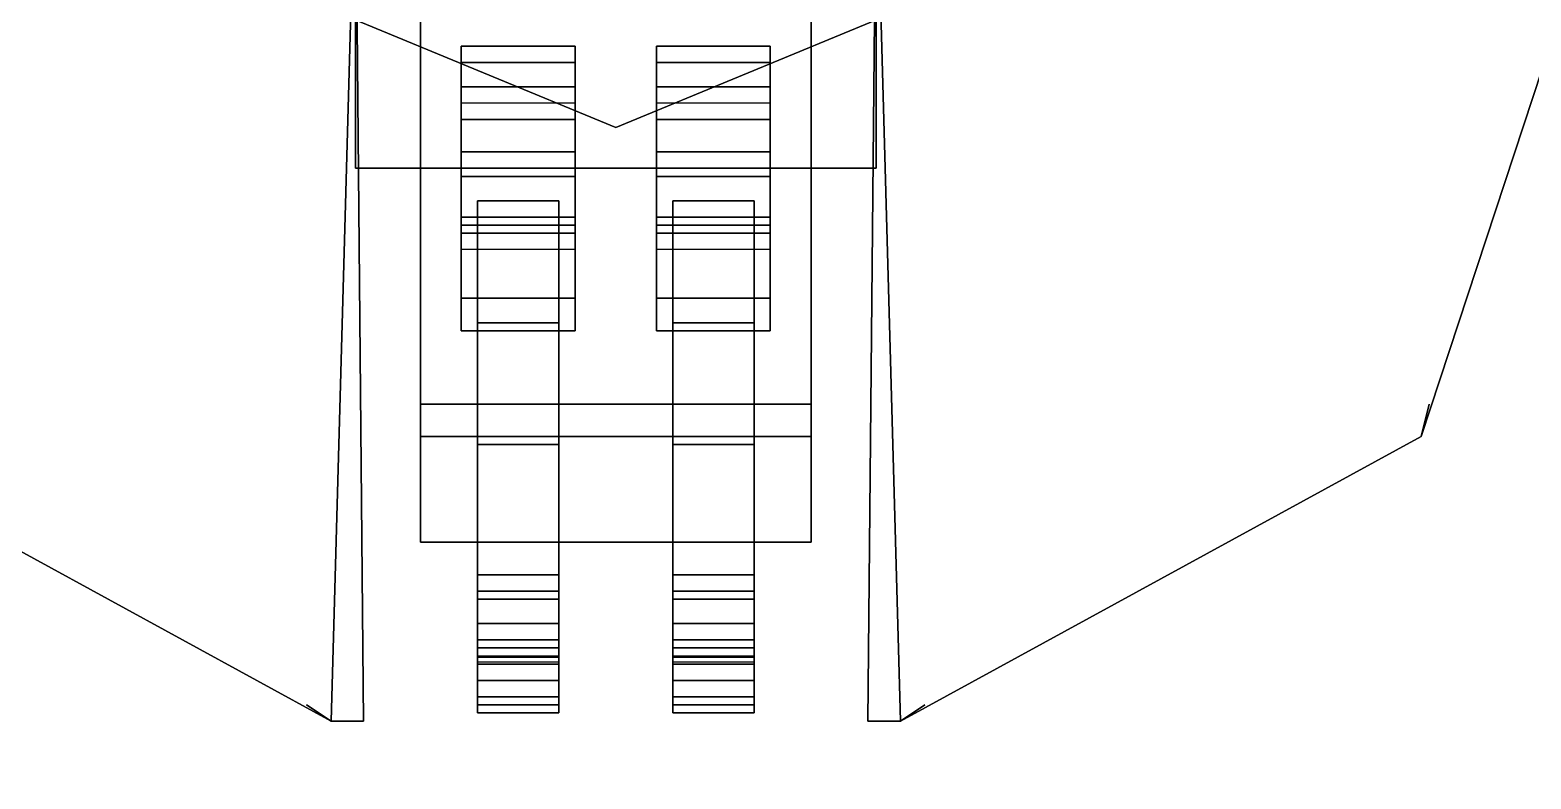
# Model space of a CAD drawing. Header units: millimetres. Extents: x -4 to 4, y -24.4 to 42.3.
# Drawn here: x -0.72 to 1.125, y 8.479 to 9.4 of the extents above; entities that cross this region are included whole.
import ezdxf

# ---------------------------------------------------------------- set-up
doc = ezdxf.new("R2010")
doc.units = ezdxf.units.MM
doc.layers.add('sleeve', color=5, linetype='Continuous')
doc.layers.add('turret', color=2, linetype='Continuous')

msp = doc.modelspace()

# ---------------------------------------------------------------- linework, layer by layer
for points in [[(-1.87, 10.53, 3.86), (-1.87, -3.12, 3.86), (1.87, -3.12, 3.86), (1.87, 10.53, 3.86)], [(3.58, 3.38, -1.9), (-3.58, 3.38, -1.9), (-3.39, 10.16, -1.9), (3.39, 10.16, -1.9)], [(-3.39, 10.16, 1.68), (-3.58, 3.38, 1.68), (3.58, 3.38, 1.68), (3.39, 10.16, 1.68)]]:
    msp.add_3dface(points)
at = {"layer": 'sleeve'}
for points in [[(-0.24, 9.93, 5.68), (-0.24, 9.93, 5.37), (-0.24, 8.94, 5.37), (-0.24, 8.94, 5.68)], [(-0.24, 8.94, 5.37), (-0.24, 9.93, 5.37), (0.24, 9.93, 5.37), (0.24, 8.94, 5.37)], [(0.24, 8.9, 5.68), (0.24, 9.93, 5.68), (-0.24, 9.93, 5.68), (-0.24, 8.9, 5.68)], [(0.24, 8.94, 5.37), (0.24, 9.93, 5.37), (0.24, 9.93, 5.68), (0.24, 8.94, 5.68)], [(-0.05, 9.29, 5.93), (-0.05, 9.38, 5.9), (-0.19, 9.38, 5.9), (-0.19, 9.29, 5.93)], [(-0.19, 9.38, 5.9), (-0.19, 9.36, 5.85), (-0.19, 9.25, 5.83), (-0.19, 9.29, 5.93)], [(-0.05, 9.38, 5.9), (-0.05, 9.36, 5.85), (-0.19, 9.36, 5.85), (-0.19, 9.38, 5.9)], [(-0.05, 9.25, 5.83), (-0.05, 9.36, 5.85), (-0.05, 9.38, 5.9), (-0.05, 9.29, 5.93)], [(0.19, 9.29, 5.93), (0.19, 9.38, 5.9), (0.05, 9.38, 5.9), (0.05, 9.29, 5.93)], [(0.05, 9.38, 5.9), (0.05, 9.36, 5.85), (0.05, 9.25, 5.83), (0.05, 9.29, 5.93)], [(0.19, 9.38, 5.9), (0.19, 9.36, 5.85), (0.05, 9.36, 5.85), (0.05, 9.38, 5.9)], [(0.19, 9.25, 5.83), (0.19, 9.36, 5.85), (0.19, 9.38, 5.9), (0.19, 9.29, 5.93)], [(-0.19, 9.36, 5.85), (-0.19, 9.33, 5.78), (-0.19, 9.23, 5.73), (-0.19, 9.25, 5.83)], [(-0.05, 9.36, 5.85), (-0.05, 9.33, 5.78), (-0.19, 9.33, 5.78), (-0.19, 9.36, 5.85)], [(-0.05, 9.23, 5.73), (-0.05, 9.33, 5.78), (-0.05, 9.36, 5.85), (-0.05, 9.25, 5.83)], [(0.05, 9.36, 5.85), (0.05, 9.33, 5.78), (0.05, 9.23, 5.73), (0.05, 9.25, 5.83)], [(0.19, 9.36, 5.85), (0.19, 9.33, 5.78), (0.05, 9.33, 5.78), (0.05, 9.36, 5.85)], [(0.19, 9.23, 5.73), (0.19, 9.33, 5.78), (0.19, 9.36, 5.85), (0.19, 9.25, 5.83)], [(-0.19, 9.33, 5.78), (-0.19, 9.31, 5.68), (-0.19, 9.22, 5.68), (-0.19, 9.23, 5.73)], [(-0.05, 9.33, 5.78), (-0.05, 9.31, 5.68), (-0.19, 9.31, 5.68), (-0.19, 9.33, 5.78)], [(-0.05, 9.22, 5.68), (-0.05, 9.31, 5.68), (-0.05, 9.33, 5.78), (-0.05, 9.23, 5.73)], [(0.05, 9.33, 5.78), (0.05, 9.31, 5.68), (0.05, 9.22, 5.68), (0.05, 9.23, 5.73)], [(0.19, 9.33, 5.78), (0.19, 9.31, 5.68), (0.05, 9.31, 5.68), (0.05, 9.33, 5.78)], [(0.19, 9.22, 5.68), (0.19, 9.31, 5.68), (0.19, 9.33, 5.78), (0.19, 9.23, 5.73)], [(-0.19, 9.29, 5.93), (-0.19, 9.25, 5.83), (-0.05, 9.25, 5.83), (-0.05, 9.29, 5.93)], [(0.05, 9.29, 5.93), (0.05, 9.25, 5.83), (0.19, 9.25, 5.83), (0.19, 9.29, 5.93)], [(-0.19, 9.25, 5.83), (-0.19, 9.23, 5.73), (-0.05, 9.23, 5.73), (-0.05, 9.25, 5.83)], [(0.05, 9.25, 5.83), (0.05, 9.23, 5.73), (0.19, 9.23, 5.73), (0.19, 9.25, 5.83)], [(-0.19, 9.23, 5.73), (-0.19, 9.22, 5.68), (-0.05, 9.22, 5.68), (-0.05, 9.23, 5.73)], [(0.05, 9.23, 5.73), (0.05, 9.22, 5.68), (0.19, 9.22, 5.68), (0.19, 9.23, 5.73)], [(-0.19, 9.22, 5.97), (-0.19, 9.17, 5.83), (-0.19, 9.07, 5.77), (-0.19, 9.16, 6)], [(-0.05, 9.22, 5.97), (-0.05, 9.17, 5.83), (-0.19, 9.17, 5.83), (-0.19, 9.22, 5.97)], [(-0.05, 9.16, 6), (-0.05, 9.22, 5.97), (-0.19, 9.22, 5.97), (-0.19, 9.16, 6)], [(-0.05, 9.07, 5.77), (-0.05, 9.17, 5.83), (-0.05, 9.22, 5.97), (-0.05, 9.16, 6)], [(0.05, 9.22, 5.97), (0.05, 9.17, 5.83), (0.05, 9.07, 5.77), (0.05, 9.16, 6)], [(0.19, 9.22, 5.97), (0.19, 9.17, 5.83), (0.05, 9.17, 5.83), (0.05, 9.22, 5.97)], [(0.19, 9.16, 6), (0.19, 9.22, 5.97), (0.05, 9.22, 5.97), (0.05, 9.16, 6)], [(0.19, 9.07, 5.77), (0.19, 9.17, 5.83), (0.19, 9.22, 5.97), (0.19, 9.16, 6)], [(-0.17, 9.04, 4.64), (-0.17, 9.19, 4.59), (-0.17, 9.19, 4.47), (-0.17, 9.04, 4.52)], [(-0.17, 9.19, 4.47), (-0.17, 9.19, 4.59), (-0.07, 9.19, 4.59), (-0.07, 9.19, 4.47)], [(-0.17, 9.04, 4.52), (-0.17, 9.19, 4.47), (-0.07, 9.19, 4.47), (-0.07, 9.04, 4.52)], [(-0.07, 9.04, 4.64), (-0.07, 9.19, 4.59), (-0.17, 9.19, 4.59), (-0.17, 9.04, 4.64)], [(-0.07, 9.19, 4.47), (-0.07, 9.19, 4.59), (-0.07, 9.04, 4.64), (-0.07, 9.04, 4.52)], [(0.07, 9.04, 4.64), (0.07, 9.19, 4.59), (0.07, 9.19, 4.47), (0.07, 9.04, 4.52)], [(0.07, 9.19, 4.47), (0.07, 9.19, 4.59), (0.17, 9.19, 4.59), (0.17, 9.19, 4.47)], [(0.07, 9.04, 4.52), (0.07, 9.19, 4.47), (0.17, 9.19, 4.47), (0.17, 9.04, 4.52)], [(0.17, 9.04, 4.64), (0.17, 9.19, 4.59), (0.07, 9.19, 4.59), (0.07, 9.04, 4.64)], [(0.17, 9.19, 4.47), (0.17, 9.19, 4.59), (0.17, 9.04, 4.64), (0.17, 9.04, 4.52)], [(-0.19, 9.17, 5.83), (-0.19, 9.15, 5.78), (-0.19, 9.03, 5.75), (-0.19, 9.07, 5.77)], [(-0.05, 9.17, 5.83), (-0.05, 9.15, 5.78), (-0.19, 9.15, 5.78), (-0.19, 9.17, 5.83)], [(-0.05, 9.03, 5.75), (-0.05, 9.15, 5.78), (-0.05, 9.17, 5.83), (-0.05, 9.07, 5.77)], [(0.19, 9.17, 5.83), (0.19, 9.15, 5.78), (0.05, 9.15, 5.78), (0.05, 9.17, 5.83)], [(0.05, 9.17, 5.83), (0.05, 9.15, 5.78), (0.05, 9.03, 5.75), (0.05, 9.07, 5.77)], [(0.19, 9.03, 5.75), (0.19, 9.15, 5.78), (0.19, 9.17, 5.83), (0.19, 9.07, 5.77)], [(-0.19, 9.16, 6), (-0.19, 9.07, 5.77), (-0.05, 9.07, 5.77), (-0.05, 9.16, 6)], [(0.05, 9.16, 6), (0.05, 9.07, 5.77), (0.19, 9.07, 5.77), (0.19, 9.16, 6)], [(-0.19, 9.03, 5.75), (-0.19, 9.15, 5.78), (-0.05, 9.15, 5.78), (-0.05, 9.03, 5.75)], [(-0.19, 9.15, 5.78), (-0.19, 9.13, 5.68), (-0.19, 9.03, 5.68), (-0.19, 9.03, 5.75)], [(-0.05, 9.03, 5.75), (-0.05, 9.15, 5.78), (-0.19, 9.15, 5.78), (-0.19, 9.03, 5.75)], [(-0.05, 9.15, 5.78), (-0.05, 9.13, 5.68), (-0.19, 9.13, 5.68), (-0.19, 9.15, 5.78)], [(-0.05, 9.03, 5.68), (-0.05, 9.13, 5.68), (-0.05, 9.15, 5.78), (-0.05, 9.03, 5.75)], [(0.05, 9.03, 5.75), (0.05, 9.15, 5.78), (0.19, 9.15, 5.78), (0.19, 9.03, 5.75)], [(0.19, 9.03, 5.75), (0.19, 9.15, 5.78), (0.05, 9.15, 5.78), (0.05, 9.03, 5.75)], [(0.05, 9.15, 5.78), (0.05, 9.13, 5.68), (0.05, 9.03, 5.68), (0.05, 9.03, 5.75)], [(0.19, 9.15, 5.78), (0.19, 9.13, 5.68), (0.05, 9.13, 5.68), (0.05, 9.15, 5.78)], [(0.19, 9.03, 5.68), (0.19, 9.13, 5.68), (0.19, 9.15, 5.78), (0.19, 9.03, 5.75)], [(-0.19, 9.07, 5.77), (-0.19, 9.03, 5.75), (-0.05, 9.03, 5.75), (-0.05, 9.07, 5.77)], [(0.05, 9.07, 5.77), (0.05, 9.03, 5.75), (0.19, 9.03, 5.75), (0.19, 9.07, 5.77)], [(-0.19, 9.03, 5.75), (-0.19, 9.03, 5.68), (-0.05, 9.03, 5.68), (-0.05, 9.03, 5.75)], [(-0.17, 8.89, 4.68), (-0.17, 9.04, 4.52), (-0.07, 9.04, 4.52), (-0.07, 8.89, 4.68)], [(-0.17, 8.89, 4.81), (-0.17, 9.04, 4.64), (-0.17, 9.04, 4.52), (-0.17, 8.89, 4.68)], [(-0.07, 8.89, 4.81), (-0.07, 9.04, 4.64), (-0.17, 9.04, 4.64), (-0.17, 8.89, 4.81)], [(-0.07, 9.04, 4.52), (-0.07, 9.04, 4.64), (-0.07, 8.89, 4.81), (-0.07, 8.89, 4.68)], [(0.05, 9.03, 5.75), (0.05, 9.03, 5.68), (0.19, 9.03, 5.68), (0.19, 9.03, 5.75)], [(0.07, 8.89, 4.81), (0.07, 9.04, 4.64), (0.07, 9.04, 4.52), (0.07, 8.89, 4.68)], [(0.07, 8.89, 4.68), (0.07, 9.04, 4.52), (0.17, 9.04, 4.52), (0.17, 8.89, 4.68)], [(0.17, 8.89, 4.81), (0.17, 9.04, 4.64), (0.07, 9.04, 4.64), (0.07, 8.89, 4.81)], [(0.17, 9.04, 4.52), (0.17, 9.04, 4.64), (0.17, 8.89, 4.81), (0.17, 8.89, 4.68)], [(-0.24, 8.94, 5.52), (-0.24, 8.94, 5.37), (0.24, 8.94, 5.37), (0.24, 8.94, 5.52)], [(-0.24, 8.77, 5.52), (-0.24, 8.94, 5.52), (0.24, 8.94, 5.52), (0.24, 8.77, 5.52)], [(-0.24, 8.94, 5.68), (-0.24, 8.94, 5.52), (-0.24, 8.9, 5.52), (-0.24, 8.9, 5.68)], [(0.24, 8.9, 5.52), (0.24, 8.94, 5.52), (0.24, 8.94, 5.68), (0.24, 8.9, 5.68)], [(0.24, 8.77, 5.62), (0.24, 8.9, 5.68), (-0.24, 8.9, 5.68), (-0.24, 8.77, 5.62)], [(-0.24, 8.9, 5.68), (-0.24, 8.9, 5.52), (-0.24, 8.77, 5.52), (-0.24, 8.77, 5.62)], [(0.24, 8.77, 5.52), (0.24, 8.9, 5.52), (0.24, 8.9, 5.68), (0.24, 8.77, 5.62)], [(-0.07, 8.73, 5.09), (-0.07, 8.89, 4.81), (-0.17, 8.89, 4.81), (-0.17, 8.73, 5.09)], [(-0.17, 8.67, 5), (-0.17, 8.89, 4.68), (-0.07, 8.89, 4.68), (-0.07, 8.67, 5)], [(-0.17, 8.73, 5.09), (-0.17, 8.89, 4.81), (-0.17, 8.89, 4.68), (-0.17, 8.67, 5)], [(-0.07, 8.89, 4.68), (-0.07, 8.89, 4.81), (-0.07, 8.73, 5.09), (-0.07, 8.67, 5)], [(0.07, 8.73, 5.09), (0.07, 8.89, 4.81), (0.07, 8.89, 4.68), (0.07, 8.67, 5)], [(0.17, 8.73, 5.09), (0.17, 8.89, 4.81), (0.07, 8.89, 4.81), (0.07, 8.73, 5.09)], [(0.07, 8.67, 5), (0.07, 8.89, 4.68), (0.17, 8.89, 4.68), (0.17, 8.67, 5)], [(0.17, 8.89, 4.68), (0.17, 8.89, 4.81), (0.17, 8.73, 5.09), (0.17, 8.67, 5)], [(-0.24, 8.77, 5.62), (-0.24, 8.77, 5.52), (0.24, 8.77, 5.52), (0.24, 8.77, 5.62)], [(-0.17, 8.71, 5.52), (-0.17, 8.77, 5.53), (-0.07, 8.77, 5.53), (-0.07, 8.71, 5.52)], [(-0.07, 8.7, 5.56), (-0.07, 8.77, 5.57), (-0.17, 8.77, 5.57), (-0.17, 8.7, 5.56)], [(-0.17, 8.77, 5.57), (-0.17, 8.77, 5.53), (-0.17, 8.71, 5.52), (-0.17, 8.7, 5.56)], [(-0.07, 8.71, 5.52), (-0.07, 8.77, 5.53), (-0.07, 8.77, 5.57), (-0.07, 8.7, 5.56)], [(0.07, 8.77, 5.57), (0.07, 8.77, 5.53), (0.07, 8.71, 5.52), (0.07, 8.7, 5.56)], [(0.07, 8.71, 5.52), (0.07, 8.77, 5.53), (0.17, 8.77, 5.53), (0.17, 8.71, 5.52)], [(0.17, 8.7, 5.56), (0.17, 8.77, 5.57), (0.07, 8.77, 5.57), (0.07, 8.7, 5.56)], [(0.17, 8.71, 5.52), (0.17, 8.77, 5.53), (0.17, 8.77, 5.57), (0.17, 8.7, 5.56)], [(-0.07, 8.65, 5.38), (-0.07, 8.73, 5.09), (-0.17, 8.73, 5.09), (-0.17, 8.65, 5.38)], [(-0.17, 8.65, 5.38), (-0.17, 8.73, 5.09), (-0.17, 8.67, 5), (-0.17, 8.6, 5.21)], [(-0.07, 8.67, 5), (-0.07, 8.73, 5.09), (-0.07, 8.65, 5.38), (-0.07, 8.6, 5.21)], [(0.17, 8.65, 5.38), (0.17, 8.73, 5.09), (0.07, 8.73, 5.09), (0.07, 8.65, 5.38)], [(0.07, 8.65, 5.38), (0.07, 8.73, 5.09), (0.07, 8.67, 5), (0.07, 8.6, 5.21)], [(0.17, 8.67, 5), (0.17, 8.73, 5.09), (0.17, 8.65, 5.38), (0.17, 8.6, 5.21)], [(-0.17, 8.6283, 5.4473), (-0.17, 8.71, 5.52), (-0.07, 8.71, 5.52), (-0.07, 8.6283, 5.4473)], [(-0.17, 8.7, 5.56), (-0.17, 8.71, 5.52), (-0.17, 8.6283, 5.4473), (-0.17, 8.6228, 5.5021)], [(-0.07, 8.6283, 5.4473), (-0.07, 8.71, 5.52), (-0.07, 8.7, 5.56), (-0.07, 8.6228, 5.5021)], [(0.07, 8.7, 5.56), (0.07, 8.71, 5.52), (0.07, 8.6283, 5.4473), (0.07, 8.6228, 5.5021)], [(0.07, 8.6283, 5.4473), (0.07, 8.71, 5.52), (0.17, 8.71, 5.52), (0.17, 8.6283, 5.4473)], [(0.17, 8.6283, 5.4473), (0.17, 8.71, 5.52), (0.17, 8.7, 5.56), (0.17, 8.6228, 5.5021)], [(-0.07, 8.6228, 5.5021), (-0.07, 8.7, 5.56), (-0.17, 8.7, 5.56), (-0.17, 8.6228, 5.5021)], [(0.17, 8.6228, 5.5021), (0.17, 8.7, 5.56), (0.07, 8.7, 5.56), (0.07, 8.6228, 5.5021)], [(-0.17, 8.6, 5.21), (-0.17, 8.67, 5), (-0.07, 8.67, 5), (-0.07, 8.6, 5.21)], [(0.07, 8.6, 5.21), (0.07, 8.67, 5), (0.17, 8.67, 5), (0.17, 8.6, 5.21)], [(-0.07, 8.63, 5.43), (-0.07, 8.65, 5.38), (-0.17, 8.65, 5.38), (-0.17, 8.63, 5.43)], [(-0.17, 8.63, 5.43), (-0.17, 8.65, 5.38), (-0.17, 8.6, 5.21), (-0.17, 8.57, 5.36)], [(-0.17, 8.64, 5.73), (-0.17, 8.63, 5.63), (-0.17, 8.57, 5.68), (-0.17, 8.58, 5.74)], [(-0.07, 8.64, 5.73), (-0.07, 8.63, 5.63), (-0.17, 8.63, 5.63), (-0.17, 8.64, 5.73)], [(-0.07, 8.58, 5.74), (-0.07, 8.64, 5.73), (-0.17, 8.64, 5.73), (-0.17, 8.58, 5.74)], [(-0.07, 8.6, 5.21), (-0.07, 8.65, 5.38), (-0.07, 8.63, 5.43), (-0.07, 8.57, 5.36)], [(-0.07, 8.57, 5.68), (-0.07, 8.63, 5.63), (-0.07, 8.64, 5.73), (-0.07, 8.58, 5.74)], [(0.07, 8.63, 5.43), (0.07, 8.65, 5.38), (0.07, 8.6, 5.21), (0.07, 8.57, 5.36)], [(0.17, 8.63, 5.43), (0.17, 8.65, 5.38), (0.07, 8.65, 5.38), (0.07, 8.63, 5.43)], [(0.07, 8.64, 5.73), (0.07, 8.63, 5.63), (0.07, 8.57, 5.68), (0.07, 8.58, 5.74)], [(0.17, 8.58, 5.74), (0.17, 8.64, 5.73), (0.07, 8.64, 5.73), (0.07, 8.58, 5.74)], [(0.17, 8.64, 5.73), (0.17, 8.63, 5.63), (0.07, 8.63, 5.63), (0.07, 8.64, 5.73)], [(0.17, 8.6, 5.21), (0.17, 8.65, 5.38), (0.17, 8.63, 5.43), (0.17, 8.57, 5.36)], [(0.17, 8.57, 5.68), (0.17, 8.63, 5.63), (0.17, 8.64, 5.73), (0.17, 8.58, 5.74)], [(-0.17, 8.62, 5.53), (-0.17, 8.63, 5.43), (-0.17, 8.57, 5.36), (-0.17, 8.56, 5.52)], [(-0.07, 8.62, 5.53), (-0.07, 8.63, 5.43), (-0.17, 8.63, 5.43), (-0.17, 8.62, 5.53)], [(-0.07, 8.63, 5.63), (-0.07, 8.62, 5.53), (-0.17, 8.62, 5.53), (-0.17, 8.63, 5.63)], [(-0.17, 8.63, 5.63), (-0.17, 8.62, 5.53), (-0.17, 8.56, 5.52), (-0.17, 8.57, 5.68)], [(-0.07, 8.57, 5.36), (-0.07, 8.63, 5.43), (-0.07, 8.62, 5.53), (-0.07, 8.56, 5.52)], [(-0.07, 8.56, 5.52), (-0.07, 8.62, 5.53), (-0.07, 8.63, 5.63), (-0.07, 8.57, 5.68)], [(0.07, 8.62, 5.53), (0.07, 8.63, 5.43), (0.07, 8.57, 5.36), (0.07, 8.56, 5.52)], [(0.17, 8.62, 5.53), (0.17, 8.63, 5.43), (0.07, 8.63, 5.43), (0.07, 8.62, 5.53)], [(0.17, 8.63, 5.63), (0.17, 8.62, 5.53), (0.07, 8.62, 5.53), (0.07, 8.63, 5.63)], [(0.07, 8.63, 5.63), (0.07, 8.62, 5.53), (0.07, 8.56, 5.52), (0.07, 8.57, 5.68)], [(0.17, 8.57, 5.36), (0.17, 8.63, 5.43), (0.17, 8.62, 5.53), (0.17, 8.56, 5.52)], [(0.17, 8.56, 5.52), (0.17, 8.62, 5.53), (0.17, 8.63, 5.63), (0.17, 8.57, 5.68)], [(-0.17, 8.57, 5.36), (-0.17, 8.6, 5.21), (-0.07, 8.6, 5.21), (-0.07, 8.57, 5.36)], [(0.07, 8.57, 5.36), (0.07, 8.6, 5.21), (0.17, 8.6, 5.21), (0.17, 8.57, 5.36)], [(-0.17, 8.58, 5.74), (-0.17, 8.57, 5.68), (-0.07, 8.57, 5.68), (-0.07, 8.58, 5.74)], [(0.07, 8.58, 5.74), (0.07, 8.57, 5.68), (0.17, 8.57, 5.68), (0.17, 8.58, 5.74)], [(-0.17, 8.56, 5.52), (-0.17, 8.57, 5.36), (-0.07, 8.57, 5.36), (-0.07, 8.56, 5.52)], [(-0.17, 8.57, 5.68), (-0.17, 8.56, 5.52), (-0.07, 8.56, 5.52), (-0.07, 8.57, 5.68)], [(0.07, 8.56, 5.52), (0.07, 8.57, 5.36), (0.17, 8.57, 5.36), (0.17, 8.56, 5.52)], [(0.07, 8.57, 5.68), (0.07, 8.56, 5.52), (0.17, 8.56, 5.52), (0.17, 8.57, 5.68)]]:
    msp.add_3dface(points, dxfattribs=at)
at = {"layer": 'turret'}
for points in [[(-0.32, 10.06, 4.64), (-0.32, 10.06, 4.13), (-0.32, 9.23, 4.13), (-0.32, 9.23, 4.64)], [(0.32, 9.23, 4.64), (0.32, 10.06, 4.64), (-0.32, 10.06, 4.64), (-0.32, 9.23, 4.64)], [(0.32, 9.23, 4.13), (0.32, 10.06, 4.13), (0.32, 10.06, 4.64), (0.32, 9.23, 4.64)], [(0.4879, 9.4821, 4.13), (-0.69, 9.97, 4.13), (-0.4879, 9.4821, 4.13), (0, 9.28, 4.13)], [(-0.99, 8.9, 4.51), (-1.23, 9.63, 4.51), (-0.32, 9.63, 4.51), (-0.35, 8.55, 4.51)], [(-0.35, 8.55, 4.51), (-0.32, 9.63, 4.51), (-1.23, 9.63, 4.51), (-0.99, 8.9, 4.51)], [(-0.31, 8.55, 4.51), (-0.32, 9.63, 4.51), (-0.32, 9.63, 4.51), (-0.35, 8.55, 4.51)], [(-0.35, 8.55, 4.51), (-0.32, 9.63, 4.51), (-0.32, 9.63, 4.51), (-0.31, 8.55, 4.51)], [(0.31, 8.55, 4.51), (0.32, 9.63, 4.51), (0.32, 9.63, 4.51), (0.35, 8.55, 4.51)], [(0.35, 8.55, 4.51), (0.32, 9.63, 4.51), (0.32, 9.63, 4.51), (0.31, 8.55, 4.51)], [(0.35, 8.55, 4.51), (0.32, 9.63, 4.51), (1.23, 9.63, 4.51), (0.99, 8.9, 4.51)], [(0.99, 8.9, 4.51), (1.23, 9.63, 4.51), (0.32, 9.63, 4.51), (0.35, 8.55, 4.51)], [(0.99, 8.9, 4.64), (1.23, 9.63, 4.64), (1.23, 9.63, 4.51), (0.99, 8.9, 4.51)], [(0.99, 8.9, 4.51), (1.23, 9.63, 4.51), (1.23, 9.63, 4.64), (0.99, 8.9, 4.64)], [(0.99, 8.9, 5.52), (1.23, 9.63, 5.52), (1.23, 9.63, 5.56), (0.99, 8.9, 5.56)], [(0.99, 8.9, 5.56), (1.23, 9.63, 5.56), (1.23, 9.63, 5.52), (0.99, 8.9, 5.52)], [(-0.4879, 9.4821, 3.86), (0, 9.28, 3.86), (0, 9.28, 4.13), (-0.4879, 9.4821, 4.13)], [(0, 9.28, 3.86), (0.4879, 9.4821, 3.86), (0.4879, 9.4821, 4.13), (0, 9.28, 4.13)], [(-0.32, 9.23, 4.64), (-0.32, 9.23, 4.13), (0.32, 9.23, 4.13), (0.32, 9.23, 4.64)], [(0.99, 8.9, 4.51), (1, 8.94, 4.51), (1, 8.94, 5.52), (0.99, 8.9, 5.52)], [(0.99, 8.9, 5.52), (1, 8.94, 5.52), (1, 8.94, 4.51), (0.99, 8.9, 4.51)], [(-0.35, 8.55, 4.51), (-0.99, 8.9, 4.51), (-0.99, 8.9, 4.64), (-0.35, 8.55, 4.64)], [(-0.35, 8.55, 4.64), (-0.99, 8.9, 4.64), (-0.99, 8.9, 4.51), (-0.35, 8.55, 4.51)], [(-0.35, 8.55, 5.52), (-0.99, 8.9, 5.52), (-0.99, 8.9, 5.56), (-0.35, 8.55, 5.56)], [(-0.35, 8.55, 5.56), (-0.99, 8.9, 5.56), (-0.99, 8.9, 5.52), (-0.35, 8.55, 5.52)], [(0.35, 8.55, 4.51), (0.99, 8.9, 4.51), (0.99, 8.9, 4.64), (0.35, 8.55, 4.64)], [(0.35, 8.55, 4.64), (0.99, 8.9, 4.64), (0.99, 8.9, 4.51), (0.35, 8.55, 4.51)], [(0.35, 8.55, 5.56), (0.99, 8.9, 5.56), (0.99, 8.9, 5.52), (0.35, 8.55, 5.52)], [(0.35, 8.55, 5.52), (0.99, 8.9, 5.52), (0.99, 8.9, 5.56), (0.35, 8.55, 5.56)], [(-0.35, 8.55, 4.51), (-0.38, 8.57, 4.51), (-0.38, 8.57, 5.52), (-0.35, 8.55, 5.52)], [(-0.35, 8.55, 5.52), (-0.38, 8.57, 5.52), (-0.38, 8.57, 4.51), (-0.35, 8.55, 4.51)], [(0.35, 8.55, 5.52), (0.38, 8.57, 5.52), (0.38, 8.57, 4.51), (0.35, 8.55, 4.51)], [(0.35, 8.55, 4.51), (0.38, 8.57, 4.51), (0.38, 8.57, 5.52), (0.35, 8.55, 5.52)], [(-0.31, 8.55, 4.64), (-0.35, 8.55, 4.64), (-0.35, 8.55, 4.51), (-0.31, 8.55, 4.51)], [(-0.31, 8.55, 4.51), (-0.35, 8.55, 4.51), (-0.35, 8.55, 4.64), (-0.31, 8.55, 4.64)], [(-0.31, 8.55, 5.56), (-0.35, 8.55, 5.56), (-0.35, 8.55, 5.52), (-0.31, 8.55, 5.52)], [(-0.31, 8.55, 5.52), (-0.35, 8.55, 5.52), (-0.35, 8.55, 5.56), (-0.31, 8.55, 5.56)], [(0.31, 8.55, 4.51), (0.35, 8.55, 4.51), (0.35, 8.55, 4.64), (0.31, 8.55, 4.64)], [(0.31, 8.55, 4.64), (0.35, 8.55, 4.64), (0.35, 8.55, 4.51), (0.31, 8.55, 4.51)], [(0.31, 8.55, 5.56), (0.35, 8.55, 5.56), (0.35, 8.55, 5.52), (0.31, 8.55, 5.52)], [(0.31, 8.55, 5.52), (0.35, 8.55, 5.52), (0.35, 8.55, 5.56), (0.31, 8.55, 5.56)]]:
    msp.add_3dface(points, dxfattribs=at)

doc.saveas('drawing.dxf')
